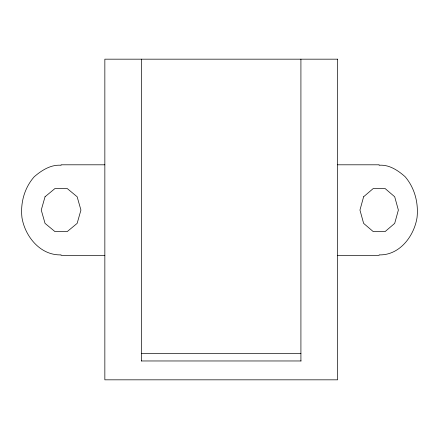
<?xml version="1.0" encoding="UTF-8"?>
<svg xmlns="http://www.w3.org/2000/svg" width="439" height="439" viewBox="0 0 439 439"><rect width="100%" height="100%" fill="white"/><g stroke="black" fill="none" stroke-linecap="round" stroke-linejoin="round"><path stroke-width="0.66" d="M104.844 164.801L61.092 164.801L61.092 165.262C50.913 164.416 41.639 170.354 34.215 176.763C24.403 187.947 20.331 202.834 21.95 217.519C25.028 236.594 40.509 255.597 61.092 254.872L61.092 255.339L104.844 255.339M337.618 164.801L379.159 164.801L379.159 165.262C389.091 164.416 398.058 170.42 405.175 176.763C414.751 188.062 418.597 202.911 417.05 217.519C414.131 236.171 399.506 255.531 379.159 254.872L379.159 255.339L337.618 255.339M141.545 353.422L300.918 353.422M141.342 360.968L301.121 360.968M300.918 59.172L300.918 360.968M141.545 59.172L141.545 360.968M363.618 196.765L359.953 210.067L363.618 223.374L373.227 231.594L385.096 231.594L394.699 223.374L398.365 210.067L394.699 196.765L385.096 188.54L373.227 188.54L363.618 196.765M45.041 196.765L41.25 210.067L45.041 223.374L54.963 231.594L67.227 231.594L77.149 223.374L80.935 210.067L77.149 196.765L67.227 188.54L54.963 188.54L45.041 196.765M337.618 59.172L104.844 59.172L104.844 379.828L337.618 379.828L337.618 59.172"/></g></svg>
